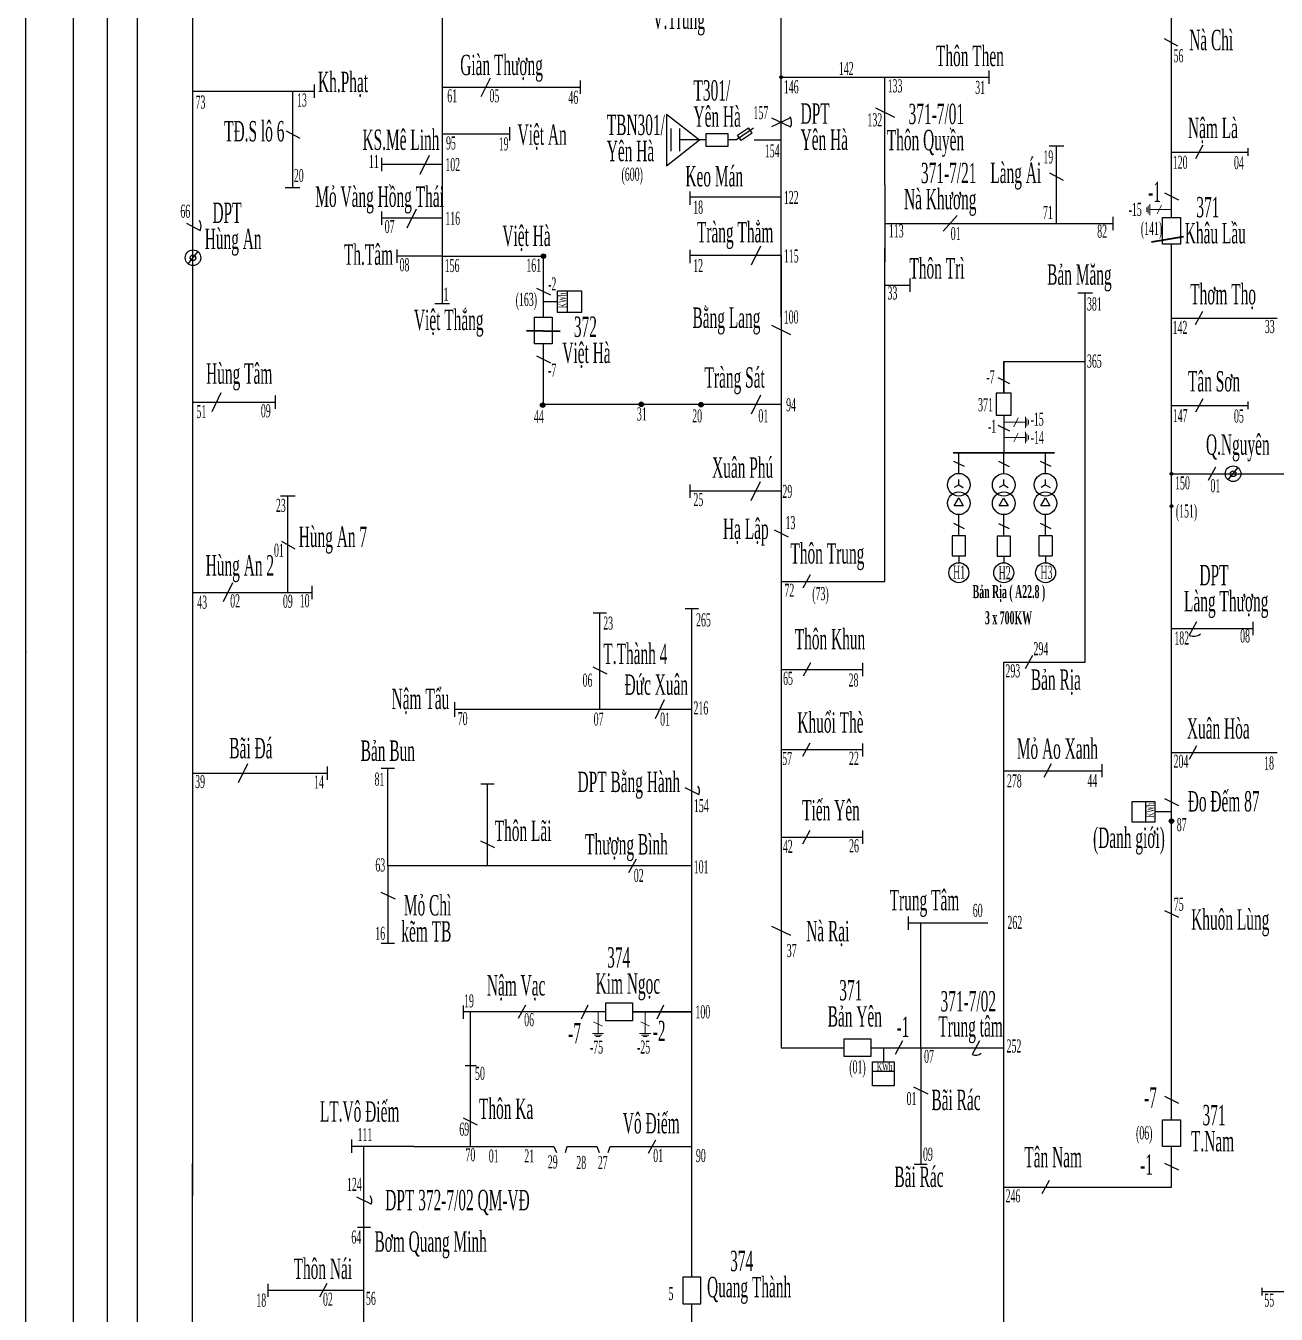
# Model space of a CAD drawing. Header units: inches. Extents: x 5954 to 16840, y 1852 to 5708.
# Drawn here: x 14499.8 to 14983.7, y 2521.6 to 3020.2 of the extents above; entities that cross this region are included whole.
import ezdxf

# ---------------------------------------------------------------- set-up
doc = ezdxf.new("R2010")
doc.units = ezdxf.units.IN
doc.header["$LTSCALE"] = 0.007
doc.header["$MEASUREMENT"] = 0
doc.layers.get('0').update_dxf_attribs({"color": 8, "lineweight": 25})
for name, color, linetype, lineweight in [('0.4+6kV', 6, 'Continuous', 25), ('DZ 35', 30, 'Continuous', 25), ('DZ110', 1, 'Continuous', 25), ('TC 35', 30, 'Continuous', 35), ('Tiep dat', 7, 'Continuous', 15)]:
    doc.layers.add(name, color=color, linetype=linetype, lineweight=lineweight)
doc.layers.add('Chu', color=7, linetype='Continuous')
doc.layers.add('so', color=7, linetype='Continuous')
doc.styles.add('chu', font='times.ttf', dxfattribs={"width": 0.5, "height": 0.2})

msp = doc.modelspace()

# ---------------------------------------------------------------- hatches: boundary and pattern name
at = {"layer": 'DZ 35'}
for points in [[(14791.55, 3000.25, 1), (14792.62, 3000.25, 1)], [(14700.12, 2931.92, 1), (14700.12, 2930.2, 1)], [(14699.83, 2874.23, 1), (14699.83, 2872.51, 1)], [(14738.01, 2874.59, 1), (14738.01, 2872.86, 1)], [(14761.09, 2874.45, 1), (14761.09, 2872.72, 1)], [(14942.62, 2846.83, 1), (14943.7, 2846.83, 1)], [(14942.62, 2834.35, 1), (14943.7, 2834.35, 1)], [(14943.16, 2713.31, 1), (14943.16, 2711.59, 1)]]:
    msp.add_hatch(color=256, dxfattribs=at).paths.add_polyline_path(points)

# ---------------------------------------------------------------- linework, layer by layer
at = {"color": 0}
msp.add_lwpolyline([(16839.72, 1851.86), (14499.79, 1851.86), (14499.79, 3531.81), (16839.72, 3531.81)], close=True, dxfattribs=at)
at = {"layer": '0.4+6kV', "color": 170, "ltscale": 0.06}
msp.add_line((14562.63, 2928.03), (14566.37, 2932.76), dxfattribs=at)
msp.add_line((14562.63, 2928.03), (14566.37, 2932.76), dxfattribs=at)
at = {"layer": '0.4+6kV', "color": 5, "ltscale": 0.06}
msp.add_line((14965.15, 2844.47), (14968.89, 2849.19), dxfattribs=at)
msp.add_line((14965.15, 2844.47), (14968.89, 2849.19), dxfattribs=at)
at = {"layer": '0.4+6kV'}
for p, q in [((14859.07, 2834.46), (14860.81, 2837.48)), ((14860.81, 2837.48), (14862.56, 2834.46)), ((14876.44, 2834.43), (14878.19, 2837.45)), ((14878.19, 2837.45), (14879.94, 2834.43)), ((14892.64, 2834.46), (14894.38, 2837.48)), ((14894.38, 2837.48), (14896.13, 2834.46)), ((14862.56, 2834.46), (14859.07, 2834.46)), ((14879.94, 2834.43), (14876.44, 2834.43)), ((14896.13, 2834.46), (14892.64, 2834.46)), ((14858.81, 2827.67), (14862.93, 2825.67)), ((14860.87, 2822.77), (14860.87, 2831.05)), ((14876.18, 2827.64), (14880.31, 2825.64)), ((14878.25, 2822.74), (14878.25, 2831.02)), ((14892.38, 2827.67), (14896.5, 2825.67)), ((14894.44, 2822.77), (14894.44, 2831.05)), ((14858.29, 2822.77), (14858.29, 2815.04)), ((14863.45, 2822.77), (14858.29, 2822.77)), ((14863.45, 2815.04), (14863.45, 2822.77)), ((14875.67, 2822.74), (14875.67, 2815.01)), ((14880.82, 2822.74), (14875.67, 2822.74)), ((14880.82, 2815.01), (14880.82, 2822.74)), ((14891.86, 2822.77), (14891.86, 2815.04)), ((14897.02, 2822.77), (14891.86, 2822.77)), ((14897.02, 2822.77), (14897.02, 2815.04)), ((14858.29, 2815.04), (14863.45, 2815.04)), ((14860.88, 2815.04), (14860.88, 2812.43)), ((14875.67, 2815.01), (14880.82, 2815.01)), ((14878.25, 2815.01), (14878.25, 2812.4)), ((14891.86, 2815.04), (14897.02, 2815.04)), ((14894.44, 2815.04), (14894.44, 2812.43))]:
    msp.add_line(p, q, dxfattribs=at)
at = {"layer": '0.4+6kV', "color": 170, "ltscale": 0.06}
for radius in [3.02, 3.02, 1.11]:
    msp.add_circle((14564.5, 2930.4), radius, dxfattribs=at)
at = {"layer": '0.4+6kV', "color": 5, "ltscale": 0.06}
for radius in [3.02, 3.02, 1.11]:
    msp.add_circle((14967.02, 2846.83), radius, dxfattribs=at)
at = {"layer": '0.4+6kV'}
for centre, radius in [((14860.87, 2835.43), 4.38), ((14878.25, 2835.41), 4.38), ((14894.44, 2835.43), 4.38), ((14860.87, 2808.56), 3.87), ((14860.87, 2808.56), 3.87), ((14878.25, 2808.54), 3.87), ((14878.25, 2808.54), 3.87), ((14894.44, 2808.56), 3.87), ((14894.44, 2808.56), 3.87)]:
    msp.add_circle(centre, radius, dxfattribs=at)
at = {"layer": 'Chu'}
msp.add_point((14499.79, 2777.96), dxfattribs=at)
at = {"layer": 'DZ 35'}
for p, q in [((14564.5, 2642.96), (14564.5, 3223.78)), ((14792.09, 3000.25), (14792.09, 3156.22)), ((14943.16, 2946.02), (14943.16, 3130.11)), ((14660.97, 3036.48), (14660.97, 2912.72)), ((14945.63, 3012.23), (14940.42, 3015.08)), ((14872.48, 3002.82), (14872.48, 2997.68)), ((14611.38, 2997.45), (14611.38, 2992.31)), ((14660.97, 2996.43), (14714.36, 2996.43)), ((14676.03, 2992.76), (14679.59, 3000.1)), ((14714.36, 2999), (14714.36, 2993.86)), ((14792.09, 3000.25), (14814.14, 3000.25)), ((14792.09, 2907.55), (14792.09, 3000.25)), ((14814.14, 3000.25), (14872.48, 3000.25)), ((14832.28, 2958.57), (14832.28, 3000.25)), ((14564.5, 2994.88), (14611.38, 2994.88)), ((14603.05, 2994.88), (14603.05, 2957.58)), ((14828.62, 2988.4), (14835.95, 2984.84)), ((14747.71, 2986.03), (14760.58, 2976.02)), ((14747.71, 2986.03), (14747.71, 2966.01)), ((14788.42, 2984.62), (14795.75, 2981.06)), ((14795.75, 2984.62), (14788.42, 2981.06)), ((14600.58, 2979.52), (14605.8, 2976.66)), ((14660.97, 2978.31), (14687.03, 2978.31)), ((14687.03, 2980.89), (14687.03, 2975.74)), ((14749.53, 2971.6), (14749.53, 2980.43)), ((14752.89, 2971.6), (14752.89, 2980.43)), ((14747.71, 2966.01), (14760.58, 2976.02)), ((14763.04, 2976.02), (14752.89, 2976.02)), ((14774.84, 2976.02), (14771.42, 2976.02)), ((14901.56, 2973.64), (14895.86, 2973.64)), ((14898.71, 2943.71), (14898.71, 2973.64)), ((14955.28, 2973.92), (14952.42, 2968.7)), ((14972.85, 2969.8), (14972.85, 2972.82)), ((14637.46, 2969.02), (14637.46, 2963.88)), ((14660.97, 2966.45), (14637.46, 2966.45)), ((14652.42, 2962.78), (14655.98, 2970.11)), ((14943.16, 2971.31), (14972.85, 2971.31)), ((14901.32, 2960.34), (14896.1, 2963.2)), ((14600.2, 2957.58), (14605.9, 2957.58)), ((14832.28, 2958.57), (14832.28, 2928.84)), ((14756.83, 2956.06), (14756.83, 2950.92)), ((14792.09, 2953.9), (14756.83, 2953.9)), ((14940.44, 2955.48), (14945.89, 2952.84)), ((14637.46, 2948.29), (14637.46, 2943.15)), ((14647.44, 2942.06), (14650.99, 2949.39)), ((14860.28, 2946.74), (14854.83, 2940.67)), ((14562.03, 2943.79), (14567.25, 2940.94)), ((14660.97, 2945.72), (14637.46, 2945.72)), ((14832.28, 2943.71), (14920.5, 2943.71)), ((14920.5, 2946.28), (14920.5, 2941.14)), ((14643.45, 2933.63), (14643.45, 2928.49)), ((14756.83, 2933.44), (14756.83, 2928.3)), ((14784.06, 2934.94), (14780.5, 2927.61)), ((14832.28, 2805.17), (14832.28, 2933.97)), ((14943.16, 2861.11), (14943.16, 2935.71)), ((14660.97, 2931.06), (14643.45, 2931.06)), ((14660.97, 2931.06), (14678.49, 2931.06)), ((14678.49, 2931.06), (14700.12, 2931.06)), ((14700.12, 2907.39), (14700.12, 2931.06)), ((14792.09, 2931.28), (14756.83, 2931.28)), ((14792.09, 2931.28), (14792.09, 2907.55)), ((14841.87, 2922.34), (14841.87, 2917.2)), ((14697.39, 2918.71), (14702.84, 2916.07)), ((14709.31, 2917.66), (14709.31, 2909.23)), ((14832.28, 2919.77), (14841.87, 2919.77)), ((14912.58, 2916.73), (14906.87, 2916.73)), ((14909.72, 2773.94), (14909.72, 2916.73)), ((14658.12, 2912.72), (14663.82, 2912.72)), ((14700.12, 2913.45), (14705.57, 2913.45)), ((14792.09, 2907.55), (14792.09, 2808.76)), ((14943.16, 2907.06), (14984.09, 2907.06)), ((14955.13, 2909.66), (14952.27, 2904.45)), ((14788.42, 2904.28), (14795.75, 2900.72)), ((14700.12, 2873.59), (14700.12, 2897.07)), ((14697.39, 2892.46), (14702.84, 2889.82)), ((14878.25, 2878.05), (14878.25, 2890.32)), ((14878.25, 2890.32), (14909.72, 2890.32)), ((14878.25, 2890.32), (14878.25, 2878.05)), ((14875.95, 2884.03), (14880.54, 2881.81)), ((14575.31, 2878.16), (14571.75, 2870.83)), ((14596.34, 2877.07), (14596.34, 2871.93)), ((14784.06, 2877.25), (14780.5, 2869.92)), ((14875.38, 2878.05), (14875.38, 2869.45)), ((14881.11, 2878.05), (14875.38, 2878.05)), ((14881.11, 2869.45), (14881.11, 2878.05)), ((14564.5, 2874.5), (14596.34, 2874.5)), ((14756.83, 2873.59), (14700.12, 2873.59)), ((14792.09, 2873.59), (14756.83, 2873.59)), ((14943.16, 2873.28), (14972.85, 2873.28)), ((14955.28, 2875.89), (14952.42, 2870.68)), ((14972.85, 2871.77), (14972.85, 2874.8)), ((14875.38, 2869.45), (14881.11, 2869.45)), ((14878.25, 2869.45), (14878.25, 2854.92)), ((14875.95, 2865.69), (14880.54, 2863.47)), ((14943.16, 2596.89), (14943.16, 2861.11)), ((14858.81, 2851.72), (14862.93, 2849.72)), ((14860.87, 2846.97), (14860.87, 2854.95)), ((14878.25, 2846.94), (14878.25, 2854.92)), ((14892.38, 2851.72), (14896.5, 2849.72)), ((14894.44, 2846.97), (14894.44, 2854.95)), ((14876.18, 2851.69), (14880.31, 2849.69)), ((14943.16, 2846.83), (15050.17, 2846.83)), ((14960.2, 2849.44), (14957.35, 2844.22)), ((14756.83, 2842.72), (14756.83, 2837.57)), ((14783.99, 2843.68), (14780.44, 2836.35)), ((14860.87, 2842.59), (14859.12, 2841.58)), ((14860.87, 2842.59), (14860.87, 2844.6)), ((14860.87, 2842.59), (14862.61, 2841.58)), ((14878.25, 2842.56), (14876.5, 2841.55)), ((14878.25, 2842.56), (14878.25, 2844.58)), ((14878.25, 2842.56), (14879.99, 2841.55)), ((14894.44, 2842.59), (14892.69, 2841.58)), ((14894.44, 2842.59), (14894.44, 2844.6)), ((14894.44, 2842.59), (14896.19, 2841.58)), ((14598.37, 2838.24), (14604.07, 2838.24)), ((14601.22, 2800.94), (14601.22, 2838.24)), ((14792.09, 2840.14), (14756.83, 2840.14)), ((14789.36, 2825.09), (14794.81, 2822.45)), ((14598.75, 2820.71), (14603.97, 2817.85)), ((14792.09, 2810.38), (14792.09, 2805.17)), ((14803.32, 2807.78), (14800.46, 2802.56)), ((14579.78, 2804.61), (14576.22, 2797.28)), ((14610.5, 2803.51), (14610.5, 2798.37)), ((14792.09, 2805.17), (14792.09, 2624.76)), ((14792.09, 2805.17), (14832.28, 2805.17)), ((14564.5, 2800.94), (14610.5, 2800.94)), ((14724.48, 2792.96), (14719.33, 2792.96)), ((14721.9, 2755.63), (14721.9, 2792.96)), ((14754.97, 2794.73), (14760.11, 2794.73)), ((14757.54, 2617.05), (14757.54, 2794.73)), ((14943.16, 2786.97), (14974.64, 2786.97)), ((14952.88, 2789.58), (14950.03, 2784.36)), ((14974.64, 2789.54), (14974.64, 2784.4)), ((14719.18, 2772.07), (14724.63, 2769.42)), ((14803.48, 2773.71), (14800.63, 2768.49)), ((14823.56, 2773.67), (14823.56, 2768.53)), ((14878.25, 2264.79), (14878.25, 2773.94)), ((14878.25, 2773.94), (14909.72, 2773.94)), ((14889.4, 2776.55), (14886.55, 2771.33)), ((14792.09, 2771.1), (14823.56, 2771.1)), ((14665.72, 2758.45), (14665.72, 2752.75)), ((14743.47, 2752.09), (14747.02, 2759.43)), ((14757.54, 2755.63), (14665.72, 2755.6)), ((14803.22, 2742.63), (14800.36, 2737.41)), ((14823.56, 2742.52), (14823.56, 2737.38)), ((14792.09, 2740.16), (14823.56, 2740.16)), ((14943.16, 2738.94), (14984.09, 2738.94)), ((14952.88, 2741.55), (14950.03, 2736.33)), ((14585.59, 2734.62), (14582.04, 2727.29)), ((14616.37, 2733.53), (14616.37, 2728.39)), ((14642.53, 2732.85), (14637.39, 2732.85)), ((14639.96, 2695.19), (14639.96, 2732.85)), ((14896.66, 2734.56), (14893.81, 2729.34)), ((14916.24, 2734.52), (14916.24, 2729.38)), ((14564.5, 2730.96), (14616.37, 2730.96)), ((14878.25, 2731.95), (14916.24, 2731.95)), ((14681.04, 2726.67), (14675.9, 2726.67)), ((14678.47, 2695.19), (14678.47, 2726.67)), ((14754.81, 2725.41), (14760.26, 2722.77)), ((14933.26, 2712.07), (14933.26, 2719.99)), ((14940.44, 2721.15), (14945.89, 2718.51)), ((14943.16, 2716.03), (14936.78, 2716.03)), ((14803.22, 2708.74), (14800.36, 2703.52)), ((14823.56, 2708.84), (14823.56, 2703.69)), ((14675.74, 2704.81), (14681.2, 2702.17)), ((14792.09, 2706.26), (14823.56, 2706.26)), ((14733.23, 2692.59), (14736.09, 2697.8)), ((14757.54, 2695.19), (14639.96, 2695.19)), ((14639.96, 2695.19), (14639.96, 2665.13)), ((14637.24, 2684.95), (14642.69, 2682.31)), ((14940.44, 2677.85), (14945.89, 2675.21)), ((14841.39, 2670.4), (14841.39, 2675.54)), ((14872.05, 2672.97), (14841.39, 2672.97)), ((14846.11, 2624.76), (14846.11, 2672.97)), ((14788.42, 2671.84), (14795.75, 2668.28)), ((14642.53, 2665.13), (14637.39, 2665.13)), ((14564.5, 2567.43), (14564.5, 2642.96)), ((14669.21, 2635.97), (14669.21, 2641.11)), ((14724.31, 2638.67), (14669.21, 2638.67)), ((14671.91, 2586.49), (14671.93, 2638.67)), ((14693.22, 2641.28), (14690.37, 2636.06)), ((14724.31, 2638.66), (14707.04, 2638.66)), ((14714.85, 2635.93), (14717.49, 2641.39)), ((14757.54, 2638.66), (14734.62, 2638.66)), ((14734.62, 2638.66), (14757.54, 2638.66)), ((14744.08, 2635.93), (14746.72, 2641.39)), ((14757.54, 2535.91), (14757.54, 2637.09)), ((14839.11, 2627.37), (14836.25, 2622.15)), ((14868.85, 2627.37), (14866, 2622.15)), ((14792.09, 2624.76), (14816.49, 2624.76)), ((14826.8, 2624.76), (14878.25, 2624.76)), ((14831.7, 2624.76), (14831.7, 2619.31)), ((14846.11, 2624.76), (14846.11, 2579.65)), ((14669.78, 2617.88), (14674.06, 2617.88)), ((14835.91, 2615.57), (14827.49, 2615.57)), ((14843.39, 2609.59), (14848.84, 2606.94)), ((14940.44, 2606), (14945.89, 2603.36)), ((14674.64, 2594.79), (14669.18, 2597.44)), ((14625.93, 2584.06), (14625.93, 2589.2)), ((14740.73, 2583.89), (14743.59, 2589.11)), ((14625.93, 2586.63), (14650.02, 2586.6)), ((14630.68, 2497.53), (14630.67, 2586.49)), ((14650.02, 2586.55), (14704.16, 2586.5)), ((14704.16, 2586.5), (14705.13, 2584.18)), ((14708.61, 2584.18), (14709.3, 2586.5)), ((14709.3, 2586.5), (14720.75, 2586.5)), ((14720.75, 2586.5), (14721.73, 2584.18)), ((14725.21, 2584.18), (14725.89, 2586.5)), ((14725.89, 2586.5), (14757.54, 2586.5)), ((14943.16, 2570.82), (14943.16, 2586.58)), ((14564.35, 2460.92), (14564.35, 2579.9)), ((14843.54, 2579.65), (14848.68, 2579.65)), ((14940.44, 2580.11), (14945.89, 2577.47)), ((14895.88, 2573.42), (14893.03, 2568.21)), ((14878.25, 2570.82), (14943.16, 2570.82)), ((14633.4, 2564.26), (14627.95, 2566.9)), ((14628.11, 2555.35), (14633.25, 2555.35)), ((14593.52, 2533.44), (14593.52, 2528.3)), ((14613.58, 2528.4), (14616.44, 2533.62)), ((14630.67, 2530.87), (14593.52, 2530.87)), ((14978.13, 2531.84), (14978.13, 2528.82)), ((15038.63, 2530.33), (14978.13, 2530.33)), ((14757.54, 2497.53), (14757.54, 2525.6))]:
    msp.add_line(p, q, dxfattribs=at)
at = {"layer": 'DZ 35', "ltscale": 0.06}
for p, q in [((14781.46, 2980.54), (14774.84, 2976.02)), ((14775.23, 2977.79), (14779.53, 2980.71)), ((14776.63, 2975.73), (14775.23, 2977.79)), ((14780.93, 2978.65), (14776.63, 2975.73)), ((14780.93, 2978.65), (14779.53, 2980.71)), ((14781.69, 2976.01), (14792.09, 2976.01))]:
    msp.add_line(p, q, dxfattribs=at)
msp.add_lwpolyline([(14771.42, 2978.53), (14771.42, 2973.5), (14763.04, 2973.5), (14763.04, 2978.53)], close=True, dxfattribs=at)
at = {"layer": 'DZ 35'}
for points in [[(14939.73, 2935.71), (14939.73, 2946.02), (14946.6, 2946.02), (14946.6, 2935.71)], [(14705.57, 2909.23), (14705.57, 2917.66), (14714.91, 2917.66), (14714.91, 2909.23)], [(14696.68, 2897.07), (14696.68, 2907.39), (14703.56, 2907.39), (14703.56, 2897.07)], [(14936.78, 2719.99), (14936.78, 2712.07), (14927.99, 2712.07), (14927.99, 2719.99)], [(14734.62, 2635.22), (14724.31, 2635.22), (14724.31, 2642.1), (14734.62, 2642.1)], [(14826.8, 2621.32), (14816.49, 2621.32), (14816.49, 2628.2), (14826.8, 2628.2)], [(14827.49, 2619.31), (14835.91, 2619.31), (14835.91, 2609.97), (14827.49, 2609.97)], [(14939.73, 2586.58), (14939.73, 2596.89), (14946.6, 2596.89), (14946.6, 2586.58)], [(14760.97, 2525.6), (14760.97, 2535.91), (14754.1, 2535.91), (14754.1, 2525.6)]]:
    msp.add_lwpolyline(points, close=True, dxfattribs=at)
for centre, radius in [((14792.09, 3000.25), 0.54), ((14700.12, 2931.06), 0.864), ((14699.83, 2873.37), 0.864), ((14738.01, 2873.72), 0.864), ((14761.09, 2873.59), 0.864), ((14860.87, 2842.59), 4.38), ((14878.25, 2842.56), 4.38), ((14894.44, 2842.59), 4.38), ((14943.16, 2846.83), 0.54), ((14943.16, 2834.35), 0.54), ((14943.16, 2712.45), 0.864)]:
    msp.add_circle(centre, radius, dxfattribs=at)
for centre, radius, start, end in [((14792.09, 2982.84), 4.07, 334.1246, 31.6535), ((14563.58, 2942.72), 4.07, 334.1246, 31.6535), ((14951.81, 2788.02), 4.07, 244.1246, 309.6777), ((14757.54, 2724.09), 3.03, 334.1246, 37.9463), ((14867.42, 2624.76), 2.97, 241.3184, 314.1212), ((14630.68, 2565.58), 3.03, 334.1246, 37.351)]:
    msp.add_arc(centre, radius, start, end, dxfattribs=at)
at = {"layer": 'DZ110', "color": 1}
for p, q in [((14518.32, 2208.24), (14518.32, 3469.78)), ((14531.48, 2281.89), (14531.48, 3437.33)), ((14542.98, 2281.89), (14542.98, 3413.17)), ((14542.98, 2211.87), (14542.98, 2566.97))]:
    msp.add_line(p, q, dxfattribs=at)
at = {"layer": 'DZ110', "lineweight": 40}
for p, q in [((14947.8, 2938.56), (14935.4, 2936.46)), ((14706.58, 2901.88), (14693.58, 2902.08))]:
    msp.add_line(p, q, dxfattribs=at)
at = {"layer": 'so'}
msp.add_line((14792.09, 2825.4), (14792.09, 2825.4), dxfattribs=at)
at = {"layer": 'TC 35'}
msp.add_line((14858.65, 2854.95), (14897.84, 2854.89), dxfattribs=at)
at = {"layer": 'Tiep dat'}
for p, q in [((14933.59, 2949.87), (14933.59, 2948.25)), ((14933.59, 2949.87), (14933.59, 2948.25)), ((14933.59, 2949.87), (14933.59, 2948.25)), ((14934.17, 2950.53), (14934.17, 2947.59)), ((14934.17, 2950.53), (14934.17, 2947.59)), ((14934.17, 2950.53), (14934.17, 2947.59)), ((14934.75, 2951.21), (14934.75, 2946.92)), ((14934.75, 2951.21), (14934.75, 2946.92)), ((14934.75, 2951.21), (14934.75, 2946.92)), ((14943.16, 2949.06), (14934.75, 2949.06)), ((14939.25, 2950.78), (14937.58, 2947.35)), ((14878.25, 2866.75), (14883, 2866.75)), ((14878.25, 2866.75), (14883, 2866.75)), ((14878.25, 2866.75), (14883, 2866.75)), ((14882.16, 2865.04), (14883.83, 2868.47)), ((14882.16, 2865.04), (14883.83, 2868.47)), ((14882.16, 2865.04), (14883.83, 2868.47)), ((14883, 2866.75), (14886.67, 2866.75)), ((14883, 2866.75), (14886.67, 2866.75)), ((14883, 2866.75), (14886.67, 2866.75)), ((14886.67, 2864.61), (14886.67, 2868.9)), ((14886.67, 2864.61), (14886.67, 2868.9)), ((14886.67, 2864.61), (14886.67, 2868.9)), ((14887.25, 2865.28), (14887.25, 2868.22)), ((14887.25, 2865.28), (14887.25, 2868.22)), ((14887.25, 2865.28), (14887.25, 2868.22)), ((14887.83, 2865.95), (14887.83, 2867.56)), ((14887.83, 2865.95), (14887.83, 2867.56)), ((14887.83, 2865.95), (14887.83, 2867.56)), ((14882.16, 2859.14), (14883.83, 2862.58)), ((14882.16, 2859.14), (14883.83, 2862.58)), ((14882.16, 2859.14), (14883.83, 2862.58)), ((14886.67, 2858.71), (14886.67, 2863.01)), ((14886.67, 2858.71), (14886.67, 2863.01)), ((14886.67, 2858.71), (14886.67, 2863.01)), ((14887.25, 2859.39), (14887.25, 2862.33)), ((14887.25, 2859.39), (14887.25, 2862.33)), ((14887.25, 2859.39), (14887.25, 2862.33)), ((14878.25, 2860.86), (14883, 2860.86)), ((14878.25, 2860.86), (14883, 2860.86)), ((14878.25, 2860.86), (14883, 2860.86)), ((14883, 2860.86), (14886.67, 2860.86)), ((14883, 2860.86), (14886.67, 2860.86)), ((14883, 2860.86), (14886.67, 2860.86)), ((14887.83, 2860.05), (14887.83, 2861.67)), ((14887.83, 2860.05), (14887.83, 2861.67)), ((14887.83, 2860.05), (14887.83, 2861.67)), ((14721.26, 2638.66), (14721.26, 2630.25)), ((14739.47, 2638.66), (14739.47, 2630.25)), ((14719.55, 2634.75), (14722.98, 2633.08)), ((14737.76, 2634.75), (14741.19, 2633.08)), ((14719.12, 2630.25), (14723.41, 2630.25)), ((14719.12, 2630.25), (14723.41, 2630.25)), ((14719.12, 2630.25), (14723.41, 2630.25)), ((14719.8, 2629.66), (14722.73, 2629.66)), ((14719.8, 2629.66), (14722.73, 2629.66)), ((14719.8, 2629.66), (14722.73, 2629.66)), ((14720.46, 2629.09), (14722.07, 2629.09)), ((14720.46, 2629.09), (14722.07, 2629.09)), ((14720.46, 2629.09), (14722.07, 2629.09)), ((14737.33, 2630.25), (14741.62, 2630.25)), ((14737.33, 2630.25), (14741.62, 2630.25)), ((14737.33, 2630.25), (14741.62, 2630.25)), ((14738.01, 2629.66), (14740.94, 2629.66)), ((14738.01, 2629.66), (14740.94, 2629.66)), ((14738.01, 2629.66), (14740.94, 2629.66)), ((14738.67, 2629.09), (14740.28, 2629.09)), ((14738.67, 2629.09), (14740.28, 2629.09)), ((14738.67, 2629.09), (14740.28, 2629.09))]:
    msp.add_line(p, q, dxfattribs=at)

# ---------------------------------------------------------------- texts
at = {"layer": 'Chu', "style": 'chu', "width": 0.5}
for s, height, p in [('-1', 7.882, (14934.18, 2952.05)), ('371-7/02', 7.882, (14853.79, 2638.79)), ('Trung tâm', 7.882, (14852.93, 2629.07)), ('-7', 7.882, (14709.71, 2626.49)), ('-2', 7.882, (14742.42, 2627.3)), ('-1', 7.882, (14836.79, 2628.95)), ('KWh', 3.043, (14829.18, 2615.85)), ('-7', 7.882, (14932.58, 2601.57)), ('-1', 7.882, (14931.05, 2575.63))]:
    msp.add_text(s, height=height, dxfattribs=at).set_placement(p)
for height, p in [(3.043, (14709.03, 2910.93)), (2.864, (14936.4, 2713.87))]:
    msp.add_text('KWh', height=height, rotation=90, dxfattribs=at).set_placement(p)
at = {"layer": 'Chu', "style": 'chu'}
for s, insert, char_height, width, attachment_point, line_spacing_factor in [('V.Trùng', (14742.3, 3016.39), 7.882, 59.8125, 7, 0.769231), ('{\\fTimes New Roman|b0|i0|c0|p18;Nà Chì\\fTimes New Roman|b0|i0|c238|p18;}', (14950.03, 3010.62), 7.8819, 40.4306, 7, 0.769231), ('Thôn Then', (14878.32, 3004.44), 7.882, 59.8125, 9, 0.769231), ('Giàn Thượng', (14667.92, 2998.49), 7.8819, 59.8125, 7, 0.769231), ('Kh.Phạt', (14612.9, 2992.52), 7.882, 23.0151, 7, 0.769231), ('T301/\\PYên Hà', (14758.19, 2981.01), 7.882, 59.8125, 7, 0.769231), ('DPT {\\fTimes New Roman|b0|i0|c163|p18;\\P}Yên Hà', (14799.65, 2990.16), 7.8819, 59.8125, 1, 0.769231), ('371-7/01\\PThôn Quyền', (14862.92, 2969.43), 7.882, 59.8125, 9, 0.769231), ('T{\\fTimes New Roman|b0|i0|c238|p18;Đ}.S lô 6', (14576.57, 2975.28), 7.8819, 59.8125, 7, 0.769231), ('Việt An', (14690.12, 2972.13), 7.882, 59.8125, 7, 0.769231), ('TBN301/\\PYên Hà', (14724.63, 2967.67), 7.882, 59.8125, 7, 0.769231), ('Nậm Là', (14949.56, 2984.58), 7.882, 40.4306, 1, 0.769231), ('KS.Mê Linh', (14630.1, 2971.98), 7.882, 59.8125, 7, 0.769231), ('Keo Mán', (14755.07, 2957.89), 7.882, 59.8125, 7, 0.769231), ('371-7/21\\P          Nà Khương', (14867.7, 2946.58), 7.8819, 59.8125, 9, 0.769231), ('Làng Ái', (14892.74, 2956.75), 7.882, 59.8125, 9, 0.769231), ('Mỏ Vàng Hồng Thái', (14611.84, 2947.51), 7.8819, 59.8125, 7, 0.769231), ('  DPT    \\PHùng An', (14569.06, 2931.19), 7.882, 59.8125, 7, 0.769231), ('   {\\fTimes New Roman|b0|i0|c163|p18;371}\\PKhâu Lầu', (14948.32, 2935.85), 7.8819, 40.4306, 7, 0.769231), ('Việt Hà', (14684.23, 2932.96), 7.882, 59.8125, 7, 0.769231), ('Tràng Thẳm', (14789.1, 2933.78), 7.882, 59.8125, 9, 0.769231), ('Th.Tâm', (14622.92, 2927.52), 7.882, 19.2768, 7, 0.769231), ('Thôn Trì ', (14863.08, 2922.27), 7.882, 59.8125, 9, 0.769231), ('Bản M{\\fTimes New Roman|b0|i0|c238|p18;ă}ng', (14895.05, 2927.87), 7.8819, 59.8125, 1, 0.769231), ('Thơm Thọ', (14950.42, 2910.41), 7.882, 40.4306, 7, 0.769231), ('Bằng Lang', (14784.09, 2900.69), 7.882, 59.8125, 9, 0.769231), ('Việt Thắng', (14650.01, 2899.84), 7.882, 59.8125, 7, 0.769231), ('   {\\fTimes New Roman|b0|i0|c163|p18;372}\\P{\\fTimes New Roman|b0|i0|c163|p18;Việt Hà}', (14707.43, 2887.7), 7.8819, 40.4306, 7, 0.769231), ('Hùng Tâm', (14569.58, 2879.07), 7.882, 59.8125, 7, 0.769231), ('Tràng Sát', (14762.47, 2877.56), 7.882, 59.8125, 7, 0.769231), ('Tân S{\\fTimes New Roman|b0|i0|c163|p18;ơ}n', (14949.56, 2886.55), 7.8819, 40.4306, 1, 0.769231), ('{\\fTimes New Roman|b0|i0|c0|p18;Q.Nguyên\\fTimes New Roman|b0|i0|c238|p18;}', (14956.53, 2851.59), 7.8819, 40.4306, 7, 0.769231), ('Xuân Phú', (14765.4, 2845.17), 7.882, 59.8125, 7, 0.769231), ('Hùng An 7', (14605.43, 2815.91), 7.882, 59.8125, 7, 0.769231), ('Hạ Lập ', (14787.29, 2819.06), 7.882, 59.8125, 9, 0.769231), ('Thôn Trung', (14824.31, 2809.49), 7.882, 59.8125, 9, 0.769231), ('Hùng An 2', (14569.42, 2804.86), 7.882, 59.8125, 7, 0.769231), ('    DPT \\PLàng Th{\\fTimes New Roman|b0|i0|c163|p18;ư}ợng', (14948.03, 2791), 7.8819, 40.4306, 7, 0.769231), ('{\\fTimes New Roman|b0|i0|c0|p18;Thôn Khun\\fTimes New Roman|b0|i0|c238|p18;}', (14797.38, 2778.81), 7.8819, 59.8125, 7, 0.769231), ('T.Thành 4', (14723.3, 2781.1), 7.882, 36.8345, 1, 0.769231), ('{\\fTimes New Roman|b0|i0|c238|p18;Đ\\fTimes New Roman|b0|i0|c0|p18;ức Xuân\\fTimes New Roman|b0|i0|c238|p18;}', (14731.53, 2769.19), 7.88187, 36.8345, 1, 0.769231), ('{\\fTimes New Roman|b0|i0|c0|p18;Bản Rịa\\fTimes New Roman|b0|i0|c238|p18;}', (14888.75, 2771.12), 7.8819, 59.8125, 1, 0.769231), ('Nậm Tẩu', (14641.38, 2763.66), 7.882, 36.8345, 1, 0.769231), ('Khuổi Thè', (14798.39, 2746.54), 7.882, 59.8125, 7, 0.769231), ('Xuân Hòa', (14949.13, 2744.24), 7.882, 40.4306, 7, 0.769231), ('{\\fTimes New Roman|b0|i0|c0|p18;Bãi \\fTimes New Roman|b0|i0|c238|p18;Đ\\fTimes New Roman|b0|i0|c0|p18;á\\fTimes New Roman|b0|i0|c238|p18;}', (14578.56, 2736.63), 7.88187, 59.8125, 7, 0.769231), ('Bản Bun', (14629.41, 2743.64), 7.882, 36.8345, 1, 0.769231), ('Mỏ Ao Xanh', (14883.31, 2736.42), 7.882, 59.8125, 7, 0.769231), ('DPT Bằng Hành', (14753.01, 2731.54), 7.8819, 55.222, 3, 0.769231), ('{\\fTimes New Roman|b0|i0|c238|p18;Đ}o {\\fTimes New Roman|b0|i0|c238|p18;Đ}ếm 87', (14949.47, 2716.04), 7.8819, 40.4306, 7, 0.769231), ('{\\fTimes New Roman|b0|i0|c0|p18;Tiến Yên\\fTimes New Roman|b0|i0|c238|p18;}', (14800.25, 2712.6), 7.8819, 59.8125, 7, 0.769231), ('Thôn Lãi', (14703.25, 2712.66), 7.882, 36.8345, 3, 0.769231), ('Th{\\fTimes New Roman|b0|i0|c163|p18;ư}ợng Bình', (14716.26, 2707.4), 7.8819, 36.8345, 1, 0.769231), ('(Danh giới)', (14940.6, 2709.95), 7.8819, 38.7375, 3, 1.2), ('Mỏ Chì \\Pkẽm TB', (14664.47, 2683.81), 7.882, 34.5215, 3, 0.769231), ('Trung Tâm', (14834.1, 2675.33), 7.882, 40.4306, 7, 0.769231), ('Khuôn Lùng', (14950.79, 2667.84), 7.882, 40.4306, 7, 0.769231), ('Nà Rại', (14801.81, 2663.96), 7.882, 59.8125, 7, 0.769231), ('   {\\fTimes New Roman|b0|i0|c163|p18;374}\\PK{\\fTimes New Roman|b0|i0|c163|p18;im Ngọc}', (14720.31, 2643.06), 7.8819, 40.4306, 7, 0.769231), ('Nậm Vạc', (14700.87, 2652.83), 7.882, 36.8345, 3, 0.769231), ('   371\\PBản Yên', (14810.13, 2632.83), 7.882, 59.8125, 7, 0.769231), ('{\\fTimes New Roman|b0|i0|c163|p18;Bãi Rác}', (14850.27, 2600.48), 7.8819, 40.4306, 7, 0.769231), ('LT.Vô Điếm', (14613.62, 2595.96), 7.882, 83.8456, 7, 0.769231), ('Thôn Ka', (14675.19, 2597.09), 7.882, 36.8345, 7, 0.769231), ('   371\\PT.Nam', (14950.72, 2602.63), 7.882, 34.5215, 1, 0.769231), ('{\\fTimes New Roman|b0|i0|c0|p18;Vô \\fTimes New Roman|b0|i0|c238|p18;Đ\\fTimes New Roman|b0|i0|c0|p18;iếm\\fTimes New Roman|b0|i0|c238|p18;}', (14730.85, 2591.43), 7.88187, 36.8345, 7, 0.769231), ('Tân Nam', (14886.21, 2578.38), 7.882, 40.4306, 7, 0.769231), ('{\\fTimes New Roman|b0|i0|c163|p18;Bãi Rác}', (14835.94, 2570.76), 7.8819, 40.4306, 7, 0.769231), ('{\\fTimes New Roman|b0|i0|c163|p18;DPT 372-7/02 QM-VĐ}', (14638.92, 2559.92), 7.8819, 58.833, 7, 0.769231), ('Bơm Quang Minh', (14634.73, 2543.22), 7.8819, 59.8125, 7, 0.769231), ('Thôn Nái', (14603.43, 2535.18), 7.882, 59.8125, 7, 0.769231), ('      37{\\fTimes New Roman|b0|i0|c163|p18;4}\\PQuang Thành', (14763.44, 2525.61), 7.8819, 59.8125, 7, 0.769231)]:
    msp.add_mtext(s, dxfattribs=dict(at, insert=insert, char_height=char_height, width=width, attachment_point=attachment_point, line_spacing_factor=line_spacing_factor))
at = {"layer": 'so', "style": 'chu', "width": 0.5}
for s, height, p in [('56', 5.052, (14943.97, 3006.05)), ('142', 5.052, (14814.45, 3001.12)), ('146', 5.052, (14793.15, 2994.06)), ('133', 5.052, (14833.33, 2994.42)), ('31', 5.052, (14867.22, 2993.82)), ('73', 5.052, (14565.5, 2988.14)), ('13', 5.052, (14604.76, 2988.93)), ('61', 5.052, (14662.9, 2990.56)), ('05', 5.052, (14679.24, 2990.56)), ('46', 5.052, (14709.77, 2990)), ('157', 5.052, (14781.4, 2984.05)), ('132', 5.052, (14825.51, 2981.26)), ('95', 5.052, (14662.42, 2972.32)), ('19', 5.052, (14682.8, 2971.95)), ('154', 5.052, (14785.79, 2969.3)), ('19', 5.052, (14893.58, 2966.93)), ('102', 5.052, (14662.15, 2963.93)), ('120', 5.052, (14943.66, 2964.86)), ('04', 5.052, (14967.35, 2964.69)), ('20', 5.052, (14603.54, 2959.73)), ('(600)', 5.052, (14730.35, 2960.21)), ('18', 5.052, (14758.09, 2947.47)), ('122', 5.052, (14793.16, 2951.22)), ('-15', 5.046, (14926.58, 2946.63)), ('66', 5.052, (14559.62, 2945.91)), ('116', 5.052, (14662.15, 2943.2)), ('71', 5.052, (14893.42, 2945.44)), ('113', 5.052, (14833.8, 2938.31)), ('01', 5.052, (14857.74, 2937.25)), ('82', 5.052, (14914.42, 2938.17)), ('(141)', 5.052, (14931.3, 2939.25)), ('115', 5.052, (14793.16, 2928.6)), ('156', 5.052, (14661.92, 2924.89)), ('12', 5.052, (14758.09, 2924.85)), ('-2', 5.052, (14701.95, 2917.76)), ('1', 5.05, (14661.46, 2913.87)), ('(163)', 5.052, (14689.38, 2911.78)), ('33', 5.052, (14833.28, 2914.28)), ('381', 5.052, (14910.46, 2910.02)), ('100', 5.052, (14793.11, 2904.97)), ('142', 5.052, (14943.6, 2900.95)), ('33', 5.052, (14979.3, 2901.3)), ('365', 5.052, (14910.46, 2887.92)), ('-7', 5.052, (14701.9, 2884.44)), ('-7', 5.052, (14871.56, 2881.82)), ('51', 5.052, (14565.82, 2868.38)), ('09', 5.052, (14590.78, 2868.67)), ('31', 5.052, (14736.3, 2867.45)), ('20', 5.052, (14757.7, 2866.7)), ('01', 5.052, (14783.31, 2866.7)), ('94', 5.052, (14794.04, 2871.02)), ('371', 5.052, (14868.35, 2871.02)), ('147', 5.052, (14943.66, 2866.83)), ('05', 5.052, (14967.35, 2866.66)), ('44', 5.052, (14696.44, 2866.48)), ('-1', 5.052, (14872.14, 2862.73)), ('-15', 5.052, (14888.66, 2865.46)), ('-14', 5.052, (14888.69, 2858.44)), ('29', 5.052, (14792.59, 2837.47)), ('150', 5.052, (14944.57, 2840.78)), ('01', 5.052, (14958.25, 2839.7)), ('23', 5.052, (14596.6, 2832.08)), ('25', 5.052, (14758.18, 2834.36)), ('(151)', 5.052, (14944.85, 2829.92)), ('13', 5.052, (14793.8, 2825.41)), ('01', 5.052, (14595.85, 2814.75)), ('H1', 5.052, (14858.66, 2806.26)), ('H2', 5.052, (14876.31, 2806.02)), ('H3', 5.052, (14892.46, 2806.2)), ('72', 5.052, (14793.38, 2799.23)), ('(73)', 5.052, (14804.16, 2797.93)), ('43', 5.052, (14566.15, 2794.64)), ('02', 5.052, (14578.91, 2795.12)), ('09', 5.052, (14599.31, 2794.99)), ('10', 5.052, (14605.8, 2795.17)), ('265', 5.052, (14759.19, 2787.78)), ('23', 5.052, (14723.26, 2786.53)), ('182', 5.052, (14944.28, 2780.74)), ('08', 5.052, (14969.74, 2781.56)), ('294', 5.052, (14889.76, 2776.62)), ('293', 5.052, (14878.91, 2768.06)), ('06', 5.052, (14715.28, 2764.45)), ('65', 5.052, (14792.87, 2765.18)), ('28', 5.052, (14818.21, 2764.48)), ('216', 5.052, (14758.19, 2753.7)), ('70', 5.052, (14666.95, 2749.57)), ('07', 5.052, (14719.56, 2749.39)), ('01', 5.052, (14745.28, 2749.38)), ('57', 5.052, (14792.54, 2734.17)), ('22', 5.052, (14818.38, 2734.21)), ('204', 5.052, (14943.97, 2733.06)), ('18', 5.052, (14979.02, 2732.4)), ('39', 5.052, (14565.35, 2725.24)), ('14', 5.052, (14611.36, 2725.06)), ('81', 5.052, (14634.76, 2726.18)), ('278', 5.052, (14879.49, 2725.45)), ('44', 5.052, (14910.63, 2725.63)), ('154', 5.052, (14758.36, 2715.92)), ('87', 5.052, (14945.21, 2708.55)), ('42', 5.052, (14792.79, 2700.14)), ('26', 5.052, (14818.4, 2700.35)), ('63', 5.052, (14635.08, 2692.95)), ('101', 5.052, (14758.28, 2692.21)), ('02', 5.052, (14735.1, 2688.88)), ('75', 5.052, (14944.08, 2677.76)), ('60', 5.052, (14866.28, 2675.37)), ('262', 5.052, (14879.68, 2670.71)), ('16', 5.052, (14635.05, 2666.51)), ('37', 5.052, (14794.3, 2659.85)), ('19', 5.052, (14669.4, 2640.37)), ('06', 5.052, (14692.68, 2633.07)), ('100', 5.052, (14758.95, 2636.12)), ('-75', 5.046, (14718.13, 2622.5)), ('-25', 5.046, (14736.34, 2622.5)), ('252', 5.052, (14879.35, 2622.9)), ('07', 5.052, (14847.43, 2618.87)), ('50', 5.052, (14673.65, 2612.32)), ('(01)', 5.052, (14818.48, 2614.8)), ('01', 5.052, (14840.65, 2602.57)), ('111', 5.052, (14628.17, 2588.64)), ('69', 5.052, (14667.56, 2590.74)), ('(06)', 5.052, (14929.45, 2589.29)), ('70', 5.052, (14669.96, 2580.82)), ('01', 5.052, (14678.97, 2580.35)), ('21', 5.052, (14692.72, 2580.35)), ('29', 5.052, (14701.82, 2578.05)), ('28', 5.052, (14712.85, 2577.82)), ('27', 5.052, (14721.18, 2577.82)), ('01', 5.052, (14742.61, 2580.54)), ('90', 5.052, (14759.13, 2580.51)), ('09', 5.052, (14847, 2581.04)), ('124', 5.052, (14624.09, 2569.36)), ('246', 5.052, (14878.98, 2564.91)), ('64', 5.052, (14625.79, 2548.98)), ('18', 5.052, (14589.01, 2524.55)), ('02', 5.052, (14614.81, 2524.9)), ('56', 5.052, (14631.45, 2525.25)), ('5', 5.05, (14748.52, 2527.11)), ('55', 5.052, (14979.1, 2524.6))]:
    msp.add_text(s, height=height, dxfattribs=at).set_placement(p)
for s, p in [('11', (14632.6, 2965.16)), ('07', (14638.69, 2939.97)), ('08', (14644.44, 2925.16)), ('161', (14693.5, 2925.02))]:
    msp.add_text(s, height=5.052, rotation=360, dxfattribs=at).set_placement(p)
at = {"layer": 'so', "insert": (14866.21, 2803.76), "char_height": 5.0525, "width": 54.2721, "attachment_point": 1, "line_spacing_factor": 1.2, "style": 'chu'}
msp.add_mtext('{\\fTimes New Roman|b1|i0|c0|p18;Bản Rịa ( A22.8 )\\P     3 x 700KW}', dxfattribs=at)

doc.saveas('drawing.dxf')
